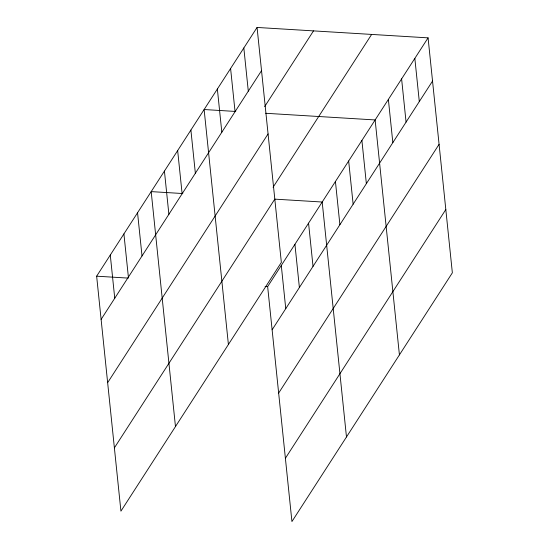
<?xml version="1.0" encoding="UTF-8"?>
<svg xmlns="http://www.w3.org/2000/svg" width="549" height="549" viewBox="0 0 549 549"><rect width="100%" height="100%" fill="white"/><g stroke="black" fill="none" stroke-linecap="round" stroke-linejoin="round"><path stroke-width="0.82" d="M257.069 27.45L281.349 262.408L120.924 511.14L96.645 276.188L257.069 27.45L428.076 37.86L452.355 272.812L291.931 521.55L267.651 286.592L428.076 37.86M101.112 319.388L261.53 70.649M264.666 106.602L313.5 30.881M107.652 382.667L268.07 133.929M273.066 187.264L371.639 34.422M114.384 447.86L274.809 199.129M272.119 329.791L432.537 81.06M278.659 393.07L439.076 144.339M285.398 458.271L445.815 209.533M235.761 111.461L204.125 109.532L228.405 344.491M265.689 113.279L375.132 119.943L399.418 354.894M182.824 193.543L151.188 191.615L175.467 426.573M275.173 199.163L322.194 202.025L346.474 436.977M96.645 276.188L128.281 278.11M265.092 286.441L267.651 286.592M414.838 58.379L419.306 101.579M401.607 78.898L406.068 122.098M388.369 99.417L392.837 142.616M361.901 140.462L366.361 183.661M348.663 160.981L353.131 204.18M335.432 181.499L339.893 224.699M308.559 223.168L313.026 266.368M294.923 244.312L299.39 287.511M281.287 265.448L285.755 308.648M243.831 47.969L248.299 91.168M230.594 68.495L235.061 111.694M217.363 89.013L221.823 132.213M190.894 130.051L195.355 173.251M177.656 150.577L182.124 193.776M164.425 171.096L168.886 214.295M137.552 212.758L142.019 255.958M123.916 233.901L128.384 277.101M110.28 255.045L114.748 298.244"/></g></svg>
